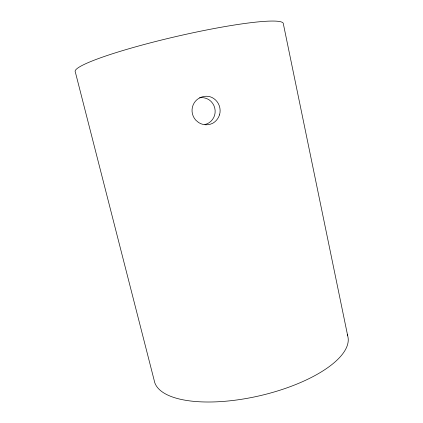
<?xml version="1.0" encoding="UTF-8"?>
<svg xmlns="http://www.w3.org/2000/svg" width="423" height="423" viewBox="0 0 423 423"><rect width="100%" height="100%" fill="white"/><g stroke="black" fill="none" stroke-linecap="round" stroke-linejoin="round"><path stroke-width="0.63" d="M204.917 124.521C209.544 123.537 213.187 119.82 214.593 115.389A13.562 12.917 77.4 0 0 209.062 99.791C206.239 98.078 202.871 97.137 199.577 97.84M347.69 335.788L283.352 23.868A106.818 11.426 -13 0 0 176.486 36.447A106.818 11.426 -13 0 0 75.31 71.942L154.178 380.325A99.31 37.89 -13 0 0 261.049 395.447A99.31 37.89 -13 0 0 347.294 334.609M219.521 114.882C218.379 118.371 216.042 121.353 212.859 123.199A14.514 14.35 84 0 1 198.646 122.57L195.796 120.174A14.229 14.07 83.9 0 1 194.252 102.81C198.239 96.444 207.455 94.096 213.737 98.517A14.234 13.531 78.1 0 1 219.521 114.882"/></g></svg>
